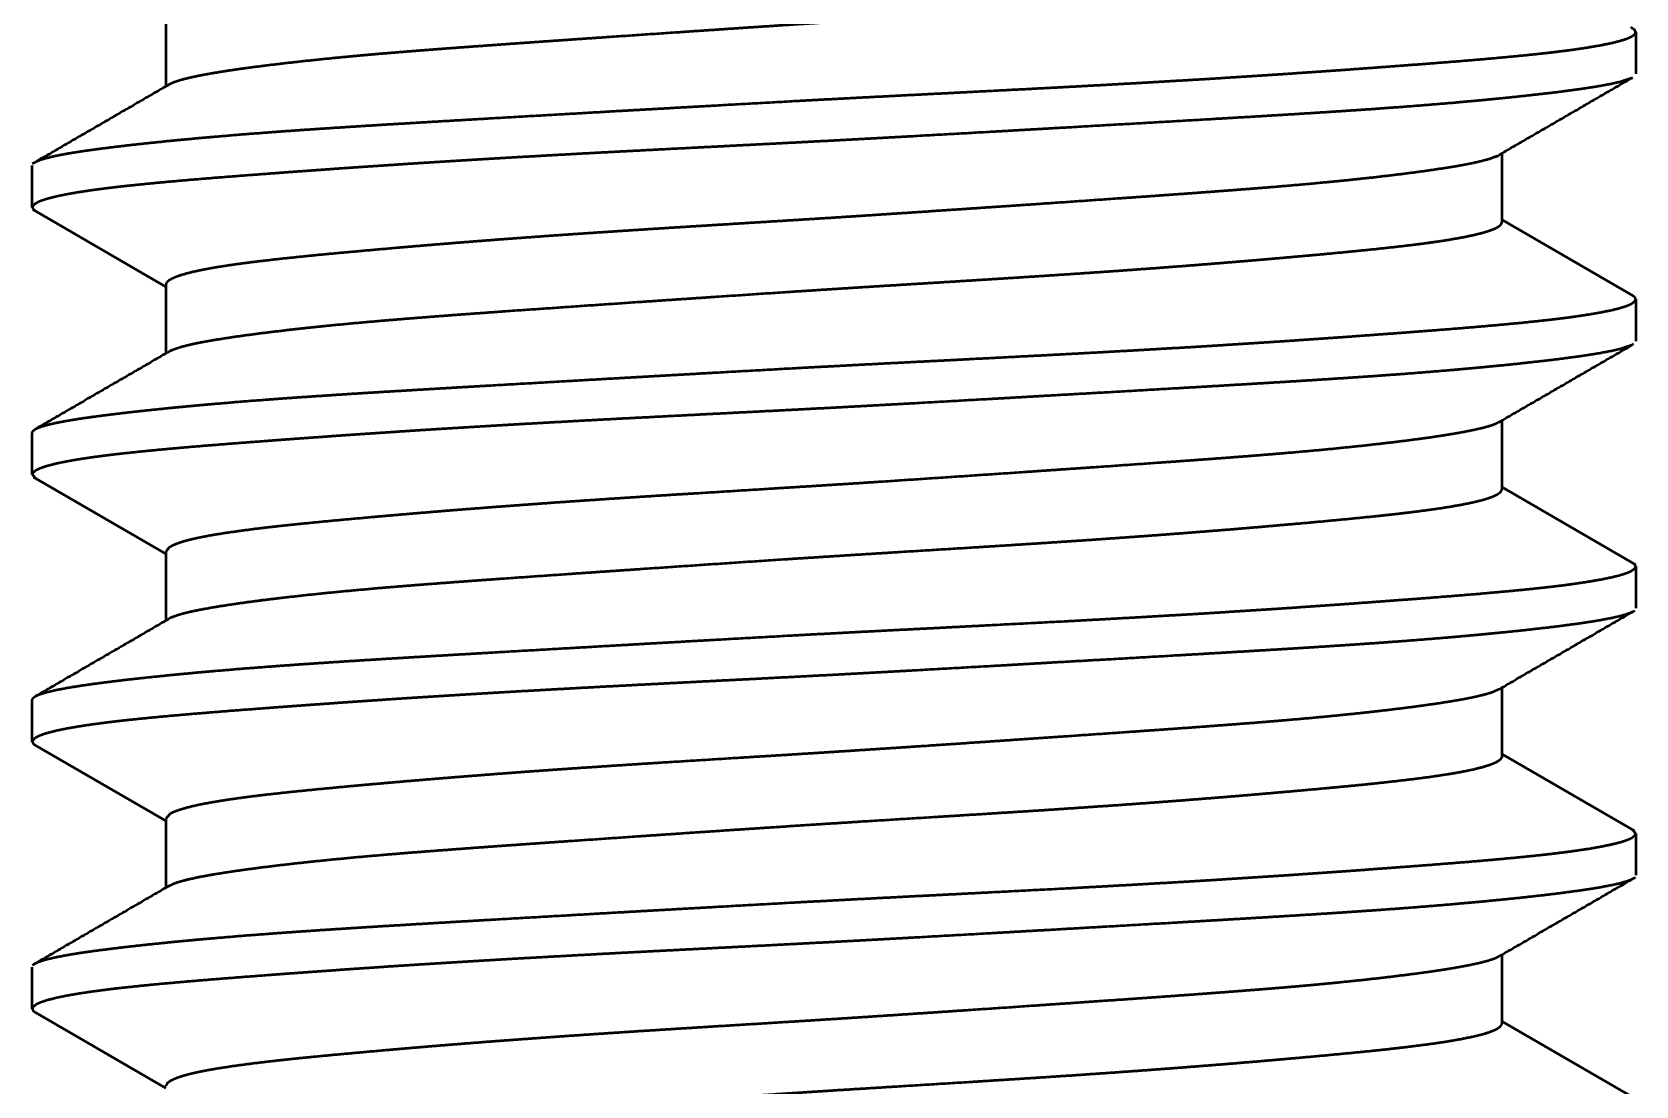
# Paper-space layout 'Layout1' of a CAD drawing. Header units: millimetres. Extents: x 0 to 420, y 0 to 297.
# Drawn here: x 229.35 to 235.36, y 136.48 to 140.42 of the extents above; entities that cross this region are included whole.
import ezdxf

# ---------------------------------------------------------------- set-up
doc = ezdxf.new("R2010")
doc.units = ezdxf.units.MM
doc.layers.add('170', color=7, linetype='Continuous', true_color=0xffffff)

psp = doc.layouts.get("Layout1")

# ---------------------------------------------------------------- linework, layer by layer
at = {"layer": '170', "color": 155, "linetype": 'Continuous', "lineweight": 50}
for p, q in [((229.8553, 140.4788), (229.8553, 140.2206)), ((235.3554, 140.4238), (235.3554, 140.2673)), ((234.8554, 139.7123), (234.8554, 139.9706)), ((229.3553, 139.7673), (229.3553, 139.9238)), ((229.3553, 139.7673), (229.3647, 139.755)), ((229.3572, 139.7594), (229.8553, 139.4703)), ((235.3455, 139.4362), (234.8553, 139.7207)), ((229.8553, 139.4787), (229.8553, 139.2207)), ((235.3554, 139.4238), (235.3554, 139.2673)), ((234.8554, 138.7124), (234.8554, 138.9703)), ((229.3553, 138.7673), (229.3553, 138.9238)), ((229.3553, 138.7673), (229.3674, 138.7533)), ((229.36, 138.7576), (229.8553, 138.4703)), ((235.356, 138.43), (234.8554, 138.7206)), ((229.8553, 138.4787), (229.8553, 138.2205)), ((235.3554, 138.4238), (235.3484, 138.4344)), ((235.3554, 138.4238), (235.3554, 138.2673)), ((229.3553, 137.7673), (229.3553, 137.9238)), ((234.8554, 137.7124), (234.8554, 137.9703)), ((229.3639, 137.7556), (229.8553, 137.4705)), ((235.3504, 137.4336), (234.8554, 137.7208)), ((229.8553, 137.4789), (229.8553, 137.2206)), ((235.3554, 137.4238), (235.3431, 137.4379)), ((235.3554, 137.4238), (235.3554, 137.2673)), ((234.8554, 136.7123), (234.8554, 136.9704)), ((229.3553, 136.7673), (229.3553, 136.9238)), ((229.3669, 136.7541), (229.8553, 136.4707)), ((235.3422, 136.4377), (234.8553, 136.7203))]:
    psp.add_line(p, q, dxfattribs=at)
for points, knots in [([(229.8646, 140.2259), (229.8685, 140.2285), (229.8724, 140.2307), (229.8768, 140.2328), (229.8816, 140.235), (229.887, 140.2371), (229.9131, 140.2457), (229.9468, 140.2542), (229.988, 140.2629), (230.0366, 140.2716), (230.0638, 140.2761), (230.0929, 140.2806), (230.1082, 140.2828), (230.1239, 140.2851), (230.14, 140.2874), (230.1566, 140.2897), (230.2268, 140.2989), (230.3034, 140.3081), (230.3863, 140.3173), (230.4756, 140.3265), (230.5226, 140.3311), (230.5713, 140.3356), (230.5962, 140.3379), (230.6215, 140.3401), (230.6471, 140.3424), (230.673, 140.3446), (230.7795, 140.3533), (230.8905, 140.3618), (231.0059, 140.3704), (231.1257, 140.379), (231.2501, 140.3878), (231.314, 140.3922), (231.3786, 140.3967), (231.5093, 140.4057), (231.777, 140.424), (231.9139, 140.4333), (232.053, 140.4427), (232.1233, 140.4473), (232.1936, 140.452), (232.334, 140.4611), (232.4737, 140.4699), (232.613, 140.4786), (232.8209, 140.4914), (232.8899, 140.4957), (232.9588, 140.5), (233.027, 140.5043), (233.1612, 140.513), (233.2922, 140.5218), (233.4202, 140.5307), (233.545, 140.5397), (233.6063, 140.5443), (233.6668, 140.5489), (233.7264, 140.5535), (233.7849, 140.5582), (233.8978, 140.5675), (234.0054, 140.5767), (234.1077, 140.5857), (234.2046, 140.5946), (234.2512, 140.5989), (234.2963, 140.6033), (234.3401, 140.6076), (234.3822, 140.612), (234.4613, 140.6206), (234.5333, 140.6292), (234.5984, 140.6379), (234.6567, 140.6467), (234.6832, 140.6512), (234.7079, 140.6557), (234.7309, 140.6603), (234.7519, 140.6649), (234.7881, 140.6742), (234.8165, 140.6835), (234.8372, 140.6928), (234.8501, 140.702), (234.8537, 140.7066), (234.8553, 140.7111), (234.8554, 140.7123)], [0, 0, 0.000934, 0.001818, 0.002786, 0.003843, 0.00499, 0.010455, 0.017363, 0.025727, 0.035561, 0.041032, 0.046883, 0.049954, 0.053114, 0.056351, 0.059674, 0.073753, 0.089093, 0.105682, 0.123521, 0.132919, 0.142631, 0.147611, 0.152665, 0.157776, 0.162944, 0.184179, 0.206305, 0.229316, 0.253209, 0.278002, 0.290731, 0.303596, 0.329647, 0.382994, 0.410283, 0.43799, 0.451998, 0.466017, 0.493972, 0.521816, 0.549556, 0.590965, 0.604713, 0.618433, 0.632034, 0.658765, 0.684874, 0.710373, 0.73526, 0.747475, 0.75953, 0.771422, 0.78309, 0.805612, 0.827076, 0.847489, 0.866852, 0.876139, 0.885156, 0.893898, 0.902326, 0.91813, 0.932554, 0.945618, 0.957327, 0.962671, 0.967676, 0.972332, 0.976619, 0.984042, 0.989983, 0.994487, 0.997647, 0.998797, 0.999755, 1, 1]), ([(235.3554, 140.4238), (235.3517, 140.4315), (235.3408, 140.4391), (235.3383, 140.4404)], [0, 0, 0.347724, 0.884246, 1, 1]), ([(229.3622, 139.9343), (229.3699, 139.9391), (229.3879, 139.9465), (229.413, 139.9539), (229.4451, 139.9613), (229.4845, 139.9688), (229.5069, 139.9726), (229.531, 139.9764), (229.5568, 139.9803), (229.5842, 139.9842), (229.6438, 139.992), (229.7097, 139.9999), (229.782, 140.0079), (229.8605, 140.016), (229.9022, 140.0201), (229.9455, 140.0242), (229.9904, 140.0283), (230.0367, 140.0324), (230.1331, 140.0405), (230.2343, 140.0484), (230.3405, 140.0561), (230.4515, 140.0636), (230.5673, 140.0711), (230.688, 140.0786), (230.7502, 140.0823), (230.7817, 140.0842), (230.8771, 140.0899), (231.0728, 140.1013), (231.3434, 140.1169), (231.5539, 140.129), (231.6615, 140.1351), (231.7338, 140.1392), (231.9152, 140.1495), (232.2069, 140.1658), (232.3535, 140.1737), (232.5005, 140.1814), (232.685, 140.1909), (232.7585, 140.1946), (232.8679, 140.2002), (233.0834, 140.2113), (233.2247, 140.2187), (233.364, 140.2263), (233.5013, 140.234), (233.5692, 140.2379), (233.7033, 140.2458), (233.7689, 140.2498), (233.897, 140.2579), (234.0209, 140.266), (234.1407, 140.2741), (234.2564, 140.2822), (234.3128, 140.2863), (234.3953, 140.2923), (234.449, 140.2963), (234.5774, 140.306), (234.6736, 140.3136), (234.7638, 140.321), (234.8483, 140.3285), (234.927, 140.3359), (234.9997, 140.3435), (235.017, 140.3454), (235.0338, 140.3473), (235.0504, 140.3492), (235.0665, 140.3512), (235.0973, 140.3551), (235.1264, 140.359), (235.1794, 140.3669), (235.2255, 140.3749), (235.2647, 140.3829), (235.297, 140.3911), (235.3106, 140.3952), (235.3224, 140.3993), (235.3324, 140.4035), (235.3407, 140.4076), (235.3517, 140.4158), (235.3554, 140.4238)], [0, 0, 0.001507, 0.004734, 0.009074, 0.014553, 0.0212, 0.024967, 0.029023, 0.03335, 0.037939, 0.047911, 0.058925, 0.070981, 0.084085, 0.091029, 0.098242, 0.105722, 0.113441, 0.129485, 0.14634, 0.163996, 0.182451, 0.201705, 0.221775, 0.232113, 0.237342, 0.2532, 0.285717, 0.3307, 0.365665, 0.383547, 0.39557, 0.425711, 0.474185, 0.498538, 0.522965, 0.553609, 0.565827, 0.583999, 0.619797, 0.643263, 0.666408, 0.689228, 0.700516, 0.722804, 0.733706, 0.754997, 0.7756, 0.795525, 0.81477, 0.824136, 0.837859, 0.846793, 0.868172, 0.884171, 0.899198, 0.913265, 0.926372, 0.938505, 0.941386, 0.944206, 0.946965, 0.949656, 0.954816, 0.959688, 0.968578, 0.976336, 0.982975, 0.988507, 0.990855, 0.992932, 0.994734, 0.996264, 0.998538, 1, 1]), ([(235.3372, 140.2502), (235.2977, 140.2372), (235.2655, 140.2298), (235.2262, 140.2223), (235.2038, 140.2185), (235.1797, 140.2147), (235.1539, 140.2108), (235.1265, 140.207), (235.0669, 140.1991), (235.001, 140.1912), (234.9287, 140.1832), (234.8502, 140.1751), (234.8085, 140.171), (234.7652, 140.1669), (234.7203, 140.1628), (234.674, 140.1587), (234.5776, 140.1506), (234.4763, 140.1427), (234.3702, 140.135), (234.2592, 140.1275), (234.1434, 140.12), (234.0227, 140.1125), (233.9917, 140.1107), (233.929, 140.1069), (233.8336, 140.1012), (233.7691, 140.0974), (233.504, 140.0821), (233.2277, 140.0662), (233.0853, 140.0581), (233.0131, 140.0539), (232.9407, 140.0498), (232.6499, 140.0334), (232.5038, 140.0253), (232.3572, 140.0174), (232.2102, 140.0097), (232.0626, 140.0021), (231.9889, 139.9984), (231.9522, 139.9965), (231.8428, 139.9909), (231.6273, 139.9798), (231.4861, 139.9724), (231.3468, 139.9648), (231.2094, 139.9571), (231.1415, 139.9532), (231.074, 139.9493), (231.0074, 139.9453), (230.9418, 139.9413), (230.8137, 139.9333), (230.6898, 139.9251), (230.57, 139.917), (230.4543, 139.9089), (230.3427, 139.9008), (230.2885, 139.8968), (230.2353, 139.8928), (230.1333, 139.8851), (230.0371, 139.8775), (229.9468, 139.8701), (229.8624, 139.8626), (229.7837, 139.8552), (229.711, 139.8476), (229.6937, 139.8457), (229.6768, 139.8438), (229.6603, 139.8419), (229.6442, 139.8399), (229.6134, 139.836), (229.5843, 139.8321), (229.5313, 139.8242), (229.4852, 139.8163), (229.446, 139.8082), (229.4137, 139.8), (229.4001, 139.7959), (229.3883, 139.7918), (229.3783, 139.7876), (229.37, 139.7835), (229.359, 139.7753), (229.3554, 139.7673)], [0, 0, 0.00691, 0.012401, 0.019059, 0.022838, 0.026902, 0.031236, 0.035838, 0.045831, 0.05687, 0.068952, 0.082082, 0.089044, 0.096273, 0.103769, 0.111501, 0.127583, 0.144475, 0.16217, 0.180662, 0.199962, 0.220072, 0.22523, 0.235673, 0.251569, 0.262314, 0.306463, 0.352483, 0.376198, 0.388223, 0.400282, 0.448705, 0.473034, 0.49744, 0.521924, 0.546486, 0.558768, 0.56488, 0.583091, 0.618968, 0.642482, 0.665677, 0.688551, 0.699863, 0.711093, 0.722197, 0.733126, 0.754463, 0.775111, 0.79508, 0.814364, 0.832965, 0.842004, 0.850865, 0.867882, 0.883916, 0.89898, 0.913077, 0.92621, 0.938372, 0.94126, 0.944086, 0.946847, 0.949544, 0.954719, 0.959602, 0.968508, 0.976283, 0.98294, 0.98848, 0.990837, 0.992915, 0.994722, 0.996255, 0.998536, 1, 1]), ([(234.8353, 139.9589), (234.8083, 139.9486), (234.7782, 139.9403), (234.7407, 139.9318), (234.7191, 139.9275), (234.6957, 139.9232), (234.6833, 139.921), (234.6704, 139.9189), (234.6571, 139.9167), (234.6434, 139.9145), (234.5846, 139.9057), (234.5193, 139.8968), (234.4475, 139.8878), (234.3692, 139.8787), (234.3277, 139.8742), (234.2845, 139.8696), (234.2623, 139.8673), (234.2396, 139.865), (234.2167, 139.8628), (234.1935, 139.8605), (234.0975, 139.8517), (233.9966, 139.8431), (233.8909, 139.8347), (233.7804, 139.8263), (233.7233, 139.8221), (233.665, 139.8178), (233.545, 139.8092), (233.4221, 139.8006), (233.1683, 139.7831), (232.9712, 139.7696), (232.8364, 139.7605), (232.6317, 139.7467), (232.495, 139.7377), (232.3582, 139.7288), (232.2212, 139.7202), (232.084, 139.7117), (232.0154, 139.7075), (231.9468, 139.7032), (231.8113, 139.6948), (231.6782, 139.6864), (231.5475, 139.6779), (231.4191, 139.6694), (231.3558, 139.665), (231.262, 139.6584), (231.2001, 139.654), (231.1695, 139.6517), (231.0498, 139.6427), (230.9347, 139.6336), (230.8242, 139.6246), (230.7183, 139.6156), (230.617, 139.6066), (230.5203, 139.5979), (230.4292, 139.5893), (230.3446, 139.5808), (230.2662, 139.5724), (230.1942, 139.564), (230.1284, 139.5555), (230.0691, 139.5468), (230.0553, 139.5446), (230.0419, 139.5424), (230.029, 139.5402), (230.0166, 139.5379), (229.9932, 139.5335), (229.9716, 139.529), (229.9339, 139.52), (229.9035, 139.511), (229.8804, 139.5018), (229.8647, 139.4927), (229.8619, 139.4904), (229.8597, 139.4882), (229.8579, 139.4859), (229.8566, 139.4836), (229.8554, 139.4786)], [0, 0, 0.005758, 0.011988, 0.019648, 0.024029, 0.028775, 0.031289, 0.033888, 0.036569, 0.039335, 0.05119, 0.064333, 0.078749, 0.094446, 0.102776, 0.111438, 0.11589, 0.12042, 0.125011, 0.129663, 0.148879, 0.16906, 0.190192, 0.212283, 0.223689, 0.235341, 0.259317, 0.283873, 0.334563, 0.373952, 0.400883, 0.441768, 0.469067, 0.496393, 0.523753, 0.551139, 0.564843, 0.578538, 0.605594, 0.632174, 0.658286, 0.68393, 0.696579, 0.715324, 0.727679, 0.7338, 0.757734, 0.780739, 0.802833, 0.824018, 0.844291, 0.863634, 0.881866, 0.898824, 0.914527, 0.928986, 0.942201, 0.954151, 0.956938, 0.959639, 0.962243, 0.964758, 0.969513, 0.973906, 0.981631, 0.987951, 0.992898, 0.99652, 0.997233, 0.997874, 0.99845, 0.998969, 1, 1]), ([(229.8723, 139.2306), (229.8859, 139.2367), (229.9116, 139.2453), (229.945, 139.2538), (229.9546, 139.256), (229.9647, 139.2582), (229.9753, 139.2604), (229.9863, 139.2625), (230.0098, 139.2669), (230.0351, 139.2714), (230.0908, 139.2803), (230.1535, 139.2893), (230.2231, 139.2984), (230.2996, 139.3076), (230.3198, 139.31), (230.3405, 139.3123), (230.3616, 139.3146), (230.3832, 139.317), (230.4273, 139.3216), (230.4728, 139.3262), (230.5679, 139.3353), (230.6683, 139.3442), (230.774, 139.3528), (230.8851, 139.3614), (230.9426, 139.3658), (231.0015, 139.3701), (231.1221, 139.3788), (231.3727, 139.3963), (231.6357, 139.4144), (231.7719, 139.4237), (231.9098, 139.433), (232.1873, 139.4516), (232.3269, 139.4606), (232.467, 139.4695), (232.6078, 139.4783), (232.7476, 139.4869), (232.8853, 139.4954), (233.0209, 139.504), (233.1545, 139.5126), (233.286, 139.5214), (233.351, 139.5258), (233.4154, 139.5303), (233.479, 139.5349), (233.5414, 139.5394), (233.6628, 139.5486), (233.7797, 139.5578), (233.8923, 139.567), (234.0003, 139.5762), (234.0527, 139.5808), (234.1039, 139.5854), (234.1537, 139.5899), (234.2018, 139.5943), (234.2934, 139.603), (234.3786, 139.6116), (234.4574, 139.6201), (234.53, 139.6288), (234.5638, 139.6331), (234.596, 139.6375), (234.6265, 139.642), (234.655, 139.6465), (234.7063, 139.6554), (234.7502, 139.6645), (234.7865, 139.6737), (234.8153, 139.683), (234.8269, 139.6877), (234.8365, 139.6924), (234.8442, 139.6971), (234.8498, 139.7017), (234.8554, 139.7123)], [0, 0, 0.002987, 0.008371, 0.015244, 0.017202, 0.019253, 0.021406, 0.023651, 0.028414, 0.033517, 0.044766, 0.057378, 0.071355, 0.086707, 0.090764, 0.094907, 0.099137, 0.103452, 0.112299, 0.121411, 0.140432, 0.160507, 0.181632, 0.20382, 0.215314, 0.22708, 0.251157, 0.301196, 0.353701, 0.380892, 0.408425, 0.463816, 0.491678, 0.519648, 0.547732, 0.575633, 0.603118, 0.630188, 0.656848, 0.6831, 0.69607, 0.708935, 0.721623, 0.734086, 0.758339, 0.781705, 0.804195, 0.825793, 0.836257, 0.846496, 0.856454, 0.866092, 0.884405, 0.901461, 0.917264, 0.931809, 0.938609, 0.945088, 0.951217, 0.956967, 0.967346, 0.97626, 0.983726, 0.989756, 0.99224, 0.994377, 0.996162, 0.997621, 1, 1]), ([(229.3554, 138.9238), (229.359, 138.9315), (229.3699, 138.9391), (229.3879, 138.9465), (229.413, 138.9539), (229.4451, 138.9613), (229.4845, 138.9688), (229.5069, 138.9726), (229.531, 138.9764), (229.5568, 138.9803), (229.5842, 138.9842), (229.6438, 138.992), (229.7097, 138.9999), (229.782, 139.0079), (229.8605, 139.016), (229.9022, 139.0201), (229.9455, 139.0242), (229.9904, 139.0283), (230.0367, 139.0324), (230.1331, 139.0405), (230.2343, 139.0484), (230.3405, 139.0561), (230.4515, 139.0636), (230.5673, 139.0711), (230.688, 139.0786), (230.7502, 139.0823), (230.8133, 139.0861), (230.9416, 139.0937), (231.0728, 139.1013), (231.3434, 139.1169), (231.5539, 139.129), (231.6615, 139.1351), (231.7338, 139.1392), (231.9152, 139.1495), (232.2069, 139.1658), (232.3535, 139.1737), (232.5005, 139.1814), (232.685, 139.1909), (232.7585, 139.1946), (232.8679, 139.2002), (233.0834, 139.2113), (233.2247, 139.2187), (233.364, 139.2263), (233.5013, 139.234), (233.5692, 139.2379), (233.7033, 139.2458), (233.7689, 139.2498), (233.897, 139.2579), (234.0209, 139.266), (234.1407, 139.2741), (234.2564, 139.2822), (234.3128, 139.2863), (234.3953, 139.2923), (234.449, 139.2963), (234.5774, 139.306), (234.6736, 139.3136), (234.7638, 139.321), (234.8483, 139.3285), (234.927, 139.3359), (234.9997, 139.3435), (235.017, 139.3454), (235.0338, 139.3473), (235.0504, 139.3492), (235.0665, 139.3512), (235.0973, 139.3551), (235.1264, 139.359), (235.1794, 139.3669), (235.2255, 139.3749), (235.2647, 139.3829), (235.297, 139.3911), (235.3106, 139.3952), (235.3224, 139.3993), (235.3324, 139.4035), (235.3407, 139.4076), (235.3517, 139.4158), (235.3554, 139.4238)], [0, 0, 0.001421, 0.003613, 0.006833, 0.011164, 0.016631, 0.023265, 0.027024, 0.031071, 0.035389, 0.039968, 0.049919, 0.06091, 0.072941, 0.086017, 0.092946, 0.100144, 0.107608, 0.11531, 0.131321, 0.14814, 0.165759, 0.184175, 0.203389, 0.223416, 0.233732, 0.244195, 0.265474, 0.287224, 0.332111, 0.367003, 0.384848, 0.396845, 0.426922, 0.475294, 0.499596, 0.523971, 0.554551, 0.566743, 0.584876, 0.620599, 0.644015, 0.667111, 0.689884, 0.701147, 0.723389, 0.734268, 0.755513, 0.776073, 0.795957, 0.815161, 0.824507, 0.838201, 0.847117, 0.86845, 0.884416, 0.899411, 0.913448, 0.926527, 0.938635, 0.94151, 0.944324, 0.947077, 0.949762, 0.954912, 0.959773, 0.968644, 0.976386, 0.983011, 0.988531, 0.990874, 0.992947, 0.994746, 0.996272, 0.998541, 1, 1]), ([(235.3554, 139.4238), (235.3517, 139.4315), (235.3408, 139.4391), (235.3384, 139.4403)], [0, 0, 0.349359, 0.888406, 1, 1]), ([(235.3406, 139.2519), (235.2977, 139.2372), (235.2655, 139.2298), (235.2262, 139.2223), (235.2038, 139.2185), (235.1797, 139.2147), (235.1539, 139.2108), (235.1265, 139.2069), (235.0669, 139.1991), (235.001, 139.1912), (234.9287, 139.1832), (234.8502, 139.1751), (234.8085, 139.171), (234.7652, 139.1669), (234.7203, 139.1628), (234.674, 139.1587), (234.5776, 139.1506), (234.4763, 139.1427), (234.3702, 139.135), (234.2592, 139.1275), (234.1434, 139.12), (234.0227, 139.1125), (233.9605, 139.1088), (233.8974, 139.105), (233.7691, 139.0974), (233.6379, 139.0898), (233.3672, 139.0742), (233.1568, 139.0622), (233.0492, 139.056), (233.0131, 139.0539), (232.9407, 139.0498), (232.6499, 139.0334), (232.5038, 139.0253), (232.3572, 139.0174), (232.2102, 139.0097), (232.0257, 139.0002), (231.9522, 138.9965), (231.8428, 138.9909), (231.6273, 138.9798), (231.4861, 138.9724), (231.3468, 138.9648), (231.2094, 138.9571), (231.1415, 138.9532), (231.074, 138.9493), (231.0074, 138.9453), (230.9418, 138.9413), (230.8137, 138.9333), (230.6898, 138.9251), (230.57, 138.917), (230.4543, 138.9089), (230.398, 138.9049), (230.3427, 138.9008), (230.2885, 138.8968), (230.2353, 138.8928), (230.1333, 138.8851), (230.0371, 138.8775), (229.9468, 138.8701), (229.8624, 138.8626), (229.7837, 138.8552), (229.711, 138.8476), (229.6937, 138.8457), (229.6768, 138.8438), (229.6603, 138.8419), (229.6442, 138.8399), (229.6134, 138.836), (229.5843, 138.8321), (229.5313, 138.8242), (229.4852, 138.8163), (229.446, 138.8082), (229.4137, 138.8), (229.4001, 138.7959), (229.3883, 138.7918), (229.3783, 138.7876), (229.37, 138.7835), (229.359, 138.7753), (229.3554, 138.7673)], [0, 0, 0.007538, 0.013026, 0.01968, 0.023456, 0.027518, 0.031849, 0.036448, 0.046435, 0.057467, 0.069541, 0.082663, 0.08962, 0.096845, 0.104336, 0.112063, 0.128136, 0.145017, 0.1627, 0.18118, 0.200468, 0.220566, 0.230923, 0.241424, 0.262781, 0.284607, 0.329663, 0.364682, 0.382593, 0.38861, 0.400661, 0.449054, 0.473367, 0.497759, 0.522227, 0.552915, 0.565155, 0.583355, 0.619209, 0.642708, 0.665888, 0.688748, 0.700053, 0.711276, 0.722373, 0.733295, 0.754618, 0.775253, 0.79521, 0.814481, 0.823862, 0.83307, 0.842104, 0.850959, 0.867966, 0.88399, 0.899044, 0.913132, 0.926256, 0.938411, 0.941297, 0.944121, 0.946881, 0.949576, 0.954748, 0.959627, 0.968528, 0.976298, 0.98295, 0.988488, 0.990842, 0.99292, 0.994725, 0.996257, 0.998537, 1, 1]), ([(234.8391, 138.9609), (234.835, 138.9588), (234.8303, 138.9567), (234.8252, 138.9545), (234.8196, 138.9524), (234.8135, 138.9503), (234.7846, 138.9419), (234.7485, 138.9335), (234.7054, 138.925), (234.6551, 138.9164), (234.6273, 138.912), (234.5977, 138.9076), (234.5823, 138.9053), (234.5664, 138.9031), (234.55, 138.9008), (234.5332, 138.8986), (234.462, 138.8895), (234.385, 138.8805), (234.302, 138.8714), (234.2132, 138.8624), (234.1185, 138.8536), (234.0178, 138.8449), (233.9655, 138.8406), (233.912, 138.8363), (233.8576, 138.8321), (233.8022, 138.8279), (233.6883, 138.8195), (233.5705, 138.8111), (233.3229, 138.7938), (233.2586, 138.7893), (233.1939, 138.7849), (233.0631, 138.7759), (232.7967, 138.7578), (232.5238, 138.7396), (232.4545, 138.735), (232.3854, 138.7306), (232.2477, 138.7219), (232.111, 138.7134), (231.8402, 138.6966), (231.7062, 138.6882), (231.6395, 138.6839), (231.5082, 138.6754), (231.4438, 138.671), (231.3176, 138.6624), (231.1946, 138.6535), (231.075, 138.6446), (230.9588, 138.6355), (230.9302, 138.6333), (230.9019, 138.631), (230.8461, 138.6264), (230.7916, 138.6218), (230.7385, 138.6173), (230.6364, 138.6084), (230.5396, 138.5996), (230.4481, 138.5911), (230.3621, 138.5826), (230.3415, 138.5805), (230.3212, 138.5784), (230.3012, 138.5763), (230.2816, 138.5741), (230.2438, 138.5699), (230.2077, 138.5657), (230.1407, 138.5571), (230.0805, 138.5486), (230.0271, 138.5398), (229.9806, 138.5309), (229.9701, 138.5287), (229.9599, 138.5264), (229.9503, 138.5242), (229.941, 138.5219), (229.924, 138.5173), (229.9089, 138.5127), (229.8843, 138.5036), (229.8672, 138.4945), (229.8554, 138.4787)], [0, 0, 0.000919, 0.001936, 0.00304, 0.004233, 0.005514, 0.011508, 0.018886, 0.027651, 0.037801, 0.043406, 0.049363, 0.052474, 0.055675, 0.058966, 0.062347, 0.076627, 0.092085, 0.108703, 0.126484, 0.145425, 0.165545, 0.176012, 0.186687, 0.197559, 0.208632, 0.231365, 0.254891, 0.304319, 0.317156, 0.330085, 0.356189, 0.409373, 0.463852, 0.477673, 0.491473, 0.518937, 0.546222, 0.600255, 0.627001, 0.640305, 0.666515, 0.679368, 0.704573, 0.729118, 0.753008, 0.776232, 0.781931, 0.787589, 0.798746, 0.809632, 0.820246, 0.840669, 0.860023, 0.878315, 0.895532, 0.899666, 0.903731, 0.90773, 0.911651, 0.919232, 0.926466, 0.939919, 0.952025, 0.9628, 0.972234, 0.974385, 0.976448, 0.978431, 0.980322, 0.983839, 0.986983, 0.9922, 0.996052, 1, 1]), ([(229.8761, 138.2325), (229.885, 138.2364), (229.8969, 138.2407), (229.9107, 138.245), (229.9263, 138.2493), (229.9439, 138.2536), (229.9845, 138.2622), (230.0325, 138.2709), (230.0879, 138.2798), (230.1506, 138.2889), (230.1848, 138.2935), (230.2207, 138.2981), (230.2582, 138.3027), (230.2972, 138.3074), (230.3797, 138.3166), (230.4683, 138.3258), (230.563, 138.3349), (230.6638, 138.3438), (230.7165, 138.3482), (230.7705, 138.3526), (230.8255, 138.3569), (230.8816, 138.3612), (230.9969, 138.3697), (231.1162, 138.3783), (231.3671, 138.3959), (231.4984, 138.405), (231.6317, 138.4141), (231.9031, 138.4326), (232.1811, 138.4512), (232.3223, 138.4603), (232.4628, 138.4692), (232.6023, 138.4779), (232.8784, 138.495), (233.015, 138.5036), (233.1502, 138.5123), (233.2166, 138.5167), (233.2821, 138.5211), (233.4105, 138.53), (233.5354, 138.539), (233.6568, 138.5481), (233.7746, 138.5574), (233.8322, 138.562), (233.8886, 138.5667), (233.9436, 138.5713), (233.9972, 138.576), (234.1, 138.585), (234.1973, 138.5939), (234.2889, 138.6026), (234.3749, 138.6112), (234.4157, 138.6155), (234.4549, 138.6198), (234.4923, 138.6242), (234.5279, 138.6285), (234.5937, 138.6372), (234.6524, 138.646), (234.7039, 138.655), (234.7483, 138.6641), (234.7583, 138.6664), (234.7678, 138.6687), (234.7769, 138.6711), (234.7854, 138.6734), (234.801, 138.6781), (234.8146, 138.6827), (234.8359, 138.692), (234.8494, 138.7013), (234.8554, 138.7126)], [0, 0, 0.001935, 0.004448, 0.00733, 0.010569, 0.014171, 0.022456, 0.032177, 0.043353, 0.055993, 0.06287, 0.07009, 0.077613, 0.085439, 0.101999, 0.119755, 0.138713, 0.158883, 0.169427, 0.180229, 0.191232, 0.202447, 0.225483, 0.249328, 0.299457, 0.325697, 0.352328, 0.406572, 0.462112, 0.490315, 0.518378, 0.546245, 0.601384, 0.628654, 0.655662, 0.668934, 0.682026, 0.707684, 0.732644, 0.756908, 0.780468, 0.791981, 0.803268, 0.814268, 0.824984, 0.845571, 0.865034, 0.883386, 0.900605, 0.908789, 0.916653, 0.924157, 0.931305, 0.944535, 0.956364, 0.966798, 0.975835, 0.977873, 0.979825, 0.981684, 0.983449, 0.986692, 0.989554, 0.994189, 0.997451, 1, 1]), ([(229.3554, 137.9238), (229.359, 137.9316), (229.3699, 137.9391), (229.3879, 137.9465), (229.413, 137.9539), (229.4451, 137.9613), (229.4845, 137.9688), (229.5069, 137.9726), (229.531, 137.9764), (229.5568, 137.9803), (229.5842, 137.9842), (229.6438, 137.992), (229.7097, 137.9999), (229.782, 138.0079), (229.8605, 138.016), (229.9022, 138.0201), (229.9455, 138.0242), (229.9904, 138.0283), (230.0367, 138.0324), (230.1331, 138.0405), (230.2343, 138.0484), (230.3405, 138.0561), (230.4515, 138.0636), (230.5673, 138.0711), (230.688, 138.0786), (230.7502, 138.0823), (230.8133, 138.0861), (230.9416, 138.0937), (231.0728, 138.1013), (231.3434, 138.1169), (231.5539, 138.129), (231.6615, 138.1351), (231.7338, 138.1392), (231.9152, 138.1495), (232.2069, 138.1658), (232.3535, 138.1737), (232.5005, 138.1814), (232.685, 138.1909), (232.7218, 138.1927), (232.7951, 138.1965), (232.9402, 138.2039), (233.2247, 138.2187), (233.364, 138.2263), (233.5013, 138.234), (233.5692, 138.2379), (233.7033, 138.2458), (233.7689, 138.2498), (233.897, 138.2579), (234.0209, 138.266), (234.1407, 138.2741), (234.2564, 138.2822), (234.3128, 138.2863), (234.3953, 138.2923), (234.449, 138.2963), (234.5774, 138.306), (234.6736, 138.3136), (234.7638, 138.321), (234.8483, 138.3285), (234.927, 138.3359), (234.9997, 138.3435), (235.017, 138.3454), (235.0338, 138.3473), (235.0504, 138.3492), (235.0665, 138.3512), (235.0973, 138.3551), (235.1264, 138.359), (235.1794, 138.3669), (235.2255, 138.3749), (235.2647, 138.3829), (235.297, 138.3911), (235.3106, 138.3952), (235.3224, 138.3993), (235.3324, 138.4035), (235.3407, 138.4076), (235.3517, 138.4158), (235.3554, 138.4238)], [0, 0, 0.001422, 0.003613, 0.006834, 0.011164, 0.016632, 0.023265, 0.027025, 0.031071, 0.03539, 0.039969, 0.049919, 0.060911, 0.072941, 0.086018, 0.092947, 0.100144, 0.107609, 0.115311, 0.131321, 0.148141, 0.16576, 0.184176, 0.20339, 0.223417, 0.233733, 0.244196, 0.265474, 0.287224, 0.332112, 0.367003, 0.384848, 0.396845, 0.426923, 0.475295, 0.499596, 0.523972, 0.554551, 0.560657, 0.572808, 0.596866, 0.644016, 0.667112, 0.689884, 0.701148, 0.72339, 0.734268, 0.755514, 0.776073, 0.795957, 0.815161, 0.824507, 0.838202, 0.847117, 0.86845, 0.884416, 0.899411, 0.913448, 0.926528, 0.938635, 0.94151, 0.944324, 0.947077, 0.949762, 0.954912, 0.959774, 0.968645, 0.976386, 0.983011, 0.988532, 0.990874, 0.992947, 0.994746, 0.996273, 0.998541, 1, 1]), ([(235.3447, 138.2542), (235.3408, 138.252), (235.3228, 138.2446), (235.2977, 138.2372), (235.2655, 138.2298), (235.2262, 138.2223), (235.2038, 138.2185), (235.1797, 138.2147), (235.1539, 138.2108), (235.1265, 138.2069), (235.0669, 138.1991), (235.001, 138.1912), (234.9287, 138.1832), (234.8502, 138.1751), (234.8085, 138.171), (234.7652, 138.1669), (234.7203, 138.1628), (234.674, 138.1587), (234.5776, 138.1506), (234.4763, 138.1427), (234.3702, 138.135), (234.2592, 138.1275), (234.1434, 138.12), (234.0227, 138.1125), (233.9605, 138.1088), (233.8974, 138.105), (233.7691, 138.0974), (233.6379, 138.0898), (233.3672, 138.0742), (233.1568, 138.0622), (233.0492, 138.056), (233.0131, 138.0539), (232.9407, 138.0498), (232.6499, 138.0334), (232.5038, 138.0253), (232.3572, 138.0174), (232.2102, 138.0097), (232.0257, 138.0002), (231.9889, 137.9984), (231.9156, 137.9946), (231.7705, 137.9872), (231.6273, 137.9798), (231.4861, 137.9724), (231.3468, 137.9648), (231.2094, 137.9571), (231.1415, 137.9532), (231.074, 137.9493), (231.0074, 137.9453), (230.9418, 137.9413), (230.8137, 137.9332), (230.6898, 137.9252), (230.57, 137.917), (230.4543, 137.9089), (230.398, 137.9049), (230.3427, 137.9008), (230.2885, 137.8968), (230.2353, 137.8928), (230.1333, 137.8851), (230.0371, 137.8775), (229.9468, 137.8701), (229.8624, 137.8626), (229.7837, 137.8552), (229.711, 137.8476), (229.6937, 137.8457), (229.6768, 137.8438), (229.6603, 137.8419), (229.6442, 137.8399), (229.6134, 137.836), (229.5843, 137.8321), (229.5313, 137.8242), (229.4852, 137.8163), (229.446, 137.8082), (229.4137, 137.8), (229.4001, 137.7959), (229.3883, 137.7918), (229.3783, 137.7876), (229.37, 137.7835), (229.359, 137.7753), (229.3554, 137.7673)], [0, 0, 0.000743, 0.003977, 0.00832, 0.013803, 0.020452, 0.024225, 0.028284, 0.032611, 0.037207, 0.047186, 0.058209, 0.070274, 0.083385, 0.090337, 0.097556, 0.105041, 0.112762, 0.128822, 0.14569, 0.16336, 0.181825, 0.201098, 0.22118, 0.231529, 0.242022, 0.263362, 0.285171, 0.330191, 0.365183, 0.383079, 0.389092, 0.401134, 0.449488, 0.473783, 0.498155, 0.522604, 0.553268, 0.559395, 0.571581, 0.595705, 0.61951, 0.64299, 0.666152, 0.688994, 0.70029, 0.711504, 0.722592, 0.733506, 0.754812, 0.775431, 0.795372, 0.814629, 0.824001, 0.833203, 0.84223, 0.851078, 0.868071, 0.884082, 0.899124, 0.913202, 0.926316, 0.938461, 0.941344, 0.944167, 0.946924, 0.949617, 0.954785, 0.959661, 0.968554, 0.976318, 0.982965, 0.988498, 0.990851, 0.992927, 0.99473, 0.996262, 0.998539, 1, 1]), ([(234.8433, 137.9633), (234.8186, 137.9521), (234.7914, 137.9437), (234.7568, 137.9353), (234.7366, 137.931), (234.7146, 137.9267), (234.6908, 137.9224), (234.6654, 137.918), (234.6095, 137.9093), (234.547, 137.9004), (234.4778, 137.8915), (234.4018, 137.8824), (234.3818, 137.8801), (234.3613, 137.8778), (234.3405, 137.8755), (234.3192, 137.8732), (234.2757, 137.8687), (234.2309, 137.8642), (234.1374, 137.8553), (234.0388, 137.8466), (233.935, 137.8381), (233.826, 137.8297), (233.7979, 137.8276), (233.7408, 137.8233), (233.6532, 137.817), (233.5938, 137.8127), (233.4727, 137.8042), (233.2215, 137.7868), (233.025, 137.7733), (232.8906, 137.7642), (232.6875, 137.7504), (232.5514, 137.7414), (232.4146, 137.7325), (232.2772, 137.7237), (232.1393, 137.7151), (232.0018, 137.7066), (231.7328, 137.6899), (231.6011, 137.6815), (231.4714, 137.6729), (231.4073, 137.6686), (231.3437, 137.6642), (231.3121, 137.662), (231.2495, 137.6575), (231.2187, 137.6553), (231.098, 137.6464), (230.9815, 137.6373), (230.8692, 137.6283), (230.7612, 137.6193), (230.7088, 137.6147), (230.6574, 137.6102), (230.6322, 137.608), (230.5826, 137.6036), (230.5584, 137.6014), (230.4655, 137.5927), (230.3786, 137.5843), (230.2978, 137.5759), (230.223, 137.5675), (230.1879, 137.5632), (230.1543, 137.559), (230.1223, 137.5546), (230.092, 137.5503), (230.037, 137.5415), (229.9892, 137.5327), (229.9486, 137.5238), (229.9151, 137.5147), (229.9011, 137.5101), (229.8889, 137.5056), (229.8835, 137.5033), (229.8786, 137.501), (229.8741, 137.4987), (229.8701, 137.4964), (229.8554, 137.4787)], [0, 0, 0.005412, 0.011062, 0.018161, 0.022265, 0.026728, 0.031527, 0.036659, 0.047912, 0.060482, 0.074367, 0.089586, 0.093597, 0.097698, 0.101877, 0.10613, 0.114831, 0.123789, 0.142475, 0.162178, 0.182902, 0.204655, 0.210252, 0.221652, 0.239129, 0.250975, 0.275125, 0.325238, 0.364423, 0.391228, 0.431734, 0.458886, 0.486151, 0.513541, 0.541044, 0.568448, 0.622089, 0.648335, 0.674199, 0.686987, 0.699673, 0.705981, 0.718454, 0.724611, 0.748696, 0.771942, 0.794352, 0.815921, 0.826391, 0.836646, 0.841696, 0.851595, 0.856426, 0.875002, 0.892366, 0.908538, 0.923509, 0.930544, 0.937277, 0.943702, 0.949793, 0.960883, 0.970558, 0.978834, 0.985728, 0.98866, 0.991252, 0.99242, 0.993504, 0.994507, 0.995423, 1, 1]), ([(229.3554, 137.7673), (229.359, 137.7596), (229.3699, 137.752), (229.3711, 137.7514)], [0, 0, 0.37039, 0.941008, 1, 1]), ([(229.8651, 137.2263), (229.8843, 137.2361), (229.9093, 137.2446), (229.942, 137.2531), (229.9824, 137.2618), (230.0306, 137.2706), (230.0861, 137.2795), (230.1484, 137.2886), (230.2175, 137.2977), (230.2932, 137.3069), (230.3756, 137.3162), (230.4648, 137.3254), (230.5601, 137.3346), (230.6604, 137.3435), (230.7657, 137.3522), (230.876, 137.3607), (230.9912, 137.3693), (231.1115, 137.378), (231.2358, 137.3868), (231.3628, 137.3956), (231.6249, 137.4137), (231.76, 137.4229), (231.9674, 137.4369), (232.1068, 137.4462), (232.3161, 137.4599), (232.4558, 137.4688), (232.7354, 137.4861), (232.8052, 137.4904), (232.8398, 137.4926), (232.9427, 137.499), (233.0106, 137.5033), (233.1443, 137.5119), (233.2756, 137.5207), (233.4043, 137.5295), (233.5305, 137.5386), (233.5924, 137.5432), (233.6531, 137.5478), (233.7126, 137.5525), (233.7709, 137.5571), (233.8838, 137.5663), (233.9918, 137.5755), (234.0951, 137.5846), (234.1935, 137.5935), (234.2173, 137.5957), (234.2636, 137.6001), (234.2862, 137.6023), (234.33, 137.6066), (234.3722, 137.6109), (234.4516, 137.6195), (234.5244, 137.6281), (234.5906, 137.6368), (234.6501, 137.6457), (234.6639, 137.6479), (234.6773, 137.6502), (234.6901, 137.6524), (234.7025, 137.6547), (234.7257, 137.6593), (234.747, 137.6638), (234.784, 137.673), (234.8133, 137.6823), (234.835, 137.6916), (234.849, 137.7009), (234.8513, 137.7032), (234.853, 137.7055), (234.8543, 137.7078), (234.8551, 137.7101), (234.8554, 137.7126)], [0, 0, 0.004272, 0.009532, 0.016252, 0.024461, 0.034192, 0.045378, 0.057903, 0.071749, 0.086915, 0.103404, 0.121238, 0.140264, 0.160288, 0.181295, 0.203288, 0.226264, 0.250242, 0.27502, 0.300341, 0.352574, 0.379491, 0.420824, 0.448612, 0.490318, 0.51814, 0.573846, 0.587739, 0.594637, 0.615144, 0.62866, 0.65531, 0.681466, 0.707123, 0.732275, 0.744627, 0.756728, 0.768592, 0.78021, 0.802734, 0.824298, 0.84491, 0.86455, 0.869301, 0.878561, 0.883066, 0.891825, 0.900253, 0.91613, 0.93071, 0.943988, 0.955952, 0.958733, 0.961422, 0.964013, 0.966508, 0.97122, 0.975557, 0.983125, 0.989237, 0.993933, 0.997274, 0.997921, 0.9985, 0.999018, 0.999495, 1, 1]), ([(229.3628, 136.9348), (229.3699, 136.9391), (229.3879, 136.9465), (229.413, 136.9539), (229.4451, 136.9613), (229.4845, 136.9688), (229.5069, 136.9726), (229.531, 136.9764), (229.5568, 136.9803), (229.5842, 136.9842), (229.6438, 136.992), (229.7097, 136.9999), (229.782, 137.0079), (229.8605, 137.016), (229.9022, 137.0201), (229.9455, 137.0242), (229.9904, 137.0283), (230.0367, 137.0324), (230.1331, 137.0405), (230.2343, 137.0484), (230.3405, 137.0561), (230.4515, 137.0636), (230.5673, 137.0711), (230.688, 137.0786), (230.7502, 137.0823), (230.8133, 137.0861), (230.9416, 137.0937), (231.0728, 137.1013), (231.3434, 137.1169), (231.5539, 137.129), (231.6615, 137.1351), (231.7338, 137.1392), (231.9152, 137.1495), (232.2069, 137.1658), (232.3535, 137.1737), (232.5005, 137.1814), (232.685, 137.1909), (232.7218, 137.1927), (232.7951, 137.1965), (232.9402, 137.2039), (233.2247, 137.2187), (233.364, 137.2263), (233.5013, 137.234), (233.5692, 137.2379), (233.6367, 137.2418), (233.7033, 137.2458), (233.7689, 137.2498), (233.897, 137.2579), (234.0209, 137.266), (234.1407, 137.2741), (234.2564, 137.2822), (234.3128, 137.2862), (234.368, 137.2903), (234.4222, 137.2943), (234.4754, 137.2983), (234.5774, 137.306), (234.6736, 137.3136), (234.7638, 137.321), (234.8483, 137.3285), (234.927, 137.3359), (234.9997, 137.3435), (235.017, 137.3454), (235.0338, 137.3473), (235.0504, 137.3492), (235.0665, 137.3512), (235.0973, 137.3551), (235.1264, 137.359), (235.1794, 137.3669), (235.2255, 137.3749), (235.2647, 137.3829), (235.297, 137.3911), (235.3106, 137.3952), (235.3224, 137.3993), (235.3324, 137.4035), (235.3407, 137.4076), (235.3517, 137.4158), (235.3554, 137.4238)], [0, 0, 0.001374, 0.004602, 0.008942, 0.014422, 0.02107, 0.024838, 0.028894, 0.033222, 0.037812, 0.047784, 0.0588, 0.070858, 0.083964, 0.090908, 0.098122, 0.105603, 0.113323, 0.129369, 0.146227, 0.163885, 0.182342, 0.2016, 0.221672, 0.232011, 0.242498, 0.263824, 0.285623, 0.330611, 0.365581, 0.383466, 0.39549, 0.425635, 0.474115, 0.498472, 0.522902, 0.55355, 0.55967, 0.571848, 0.59596, 0.643216, 0.666364, 0.689187, 0.700476, 0.711687, 0.722768, 0.733671, 0.754964, 0.77557, 0.795499, 0.814746, 0.824113, 0.833305, 0.842326, 0.851169, 0.868155, 0.884156, 0.899185, 0.913254, 0.926363, 0.938497, 0.941379, 0.944199, 0.946958, 0.949649, 0.954811, 0.959683, 0.968574, 0.976333, 0.982973, 0.988506, 0.990854, 0.992931, 0.994734, 0.996265, 0.998537, 1, 1]), ([(235.347, 137.2557), (235.3408, 137.252), (235.3228, 137.2446), (235.2977, 137.2372), (235.2655, 137.2298), (235.2262, 137.2223), (235.2038, 137.2185), (235.1797, 137.2147), (235.1539, 137.2108), (235.1265, 137.2069), (235.0669, 137.1991), (235.001, 137.1912), (234.9287, 137.1832), (234.8502, 137.1751), (234.8085, 137.171), (234.7652, 137.1669), (234.7203, 137.1628), (234.674, 137.1587), (234.5776, 137.1506), (234.4763, 137.1427), (234.3702, 137.135), (234.2592, 137.1275), (234.1434, 137.12), (234.0227, 137.1126), (233.9605, 137.1088), (233.8974, 137.105), (233.7691, 137.0974), (233.6379, 137.0898), (233.3672, 137.0742), (233.1568, 137.0621), (233.0492, 137.056), (233.0131, 137.0539), (232.9407, 137.0498), (232.6499, 137.0334), (232.5038, 137.0253), (232.3572, 137.0174), (232.2102, 137.0097), (232.0257, 137.0002), (231.9889, 136.9984), (231.9156, 136.9946), (231.7705, 136.9872), (231.6273, 136.9798), (231.4861, 136.9724), (231.3468, 136.9648), (231.2094, 136.9571), (231.1415, 136.9532), (231.074, 136.9493), (231.0074, 136.9453), (230.9418, 136.9413), (230.8137, 136.9332), (230.6898, 136.9252), (230.57, 136.917), (230.4543, 136.9089), (230.398, 136.9049), (230.3427, 136.9008), (230.2885, 136.8968), (230.2353, 136.8928), (230.1333, 136.8851), (230.0371, 136.8775), (229.9468, 136.8701), (229.8624, 136.8626), (229.7837, 136.8552), (229.711, 136.8476), (229.6937, 136.8457), (229.6768, 136.8438), (229.6603, 136.8419), (229.6442, 136.8399), (229.6134, 136.836), (229.5843, 136.8321), (229.5313, 136.8242), (229.4852, 136.8163), (229.446, 136.8082), (229.4137, 136.8), (229.4001, 136.7959), (229.3883, 136.7918), (229.3783, 136.7876), (229.37, 136.7835), (229.359, 136.7753), (229.3554, 136.7673)], [0, 0, 0.0012, 0.004432, 0.008774, 0.014254, 0.0209, 0.024672, 0.028729, 0.033054, 0.037648, 0.047622, 0.05864, 0.070699, 0.083804, 0.090753, 0.097969, 0.105451, 0.113169, 0.129221, 0.146081, 0.163743, 0.1822, 0.201464, 0.221536, 0.23188, 0.242369, 0.263699, 0.285498, 0.330498, 0.365473, 0.383362, 0.389371, 0.401407, 0.44974, 0.474023, 0.498384, 0.522822, 0.553472, 0.559596, 0.571776, 0.595889, 0.619684, 0.643153, 0.666305, 0.689136, 0.700427, 0.711636, 0.722719, 0.733627, 0.754924, 0.775533, 0.795465, 0.814713, 0.824081, 0.833279, 0.842301, 0.851145, 0.86813, 0.884135, 0.89917, 0.913241, 0.926349, 0.938489, 0.941371, 0.944191, 0.946948, 0.949639, 0.954805, 0.959678, 0.968568, 0.976328, 0.982972, 0.988503, 0.990854, 0.992929, 0.994732, 0.996263, 0.998539, 1, 1]), ([(234.845, 136.9644), (234.8414, 136.9622), (234.8332, 136.9579), (234.823, 136.9537), (234.7973, 136.9453), (234.7643, 136.937), (234.724, 136.9285), (234.6766, 136.9199), (234.6501, 136.9155), (234.6218, 136.9111), (234.6069, 136.9089), (234.5916, 136.9067), (234.576, 136.9044), (234.5599, 136.9022), (234.4917, 136.8932), (234.4174, 136.8842), (234.3369, 136.8751), (234.2503, 136.8661), (234.2047, 136.8616), (234.1576, 136.8572), (234.1334, 136.8549), (234.1088, 136.8527), (234.084, 136.8505), (234.0588, 136.8484), (233.9555, 136.8398), (233.8478, 136.8314), (233.7358, 136.823), (233.6194, 136.8145), (233.5596, 136.8103), (233.4366, 136.8016), (233.2464, 136.7885), (233.117, 136.7796), (232.852, 136.7615), (232.7164, 136.7524), (232.6479, 136.7478), (232.5789, 136.7432), (232.4413, 136.7342), (232.3041, 136.7254), (232.1673, 136.7168), (231.963, 136.7042), (231.8613, 136.6979), (231.8274, 136.6958), (231.7598, 136.6916), (231.6267, 136.6831), (231.4965, 136.6746), (231.3692, 136.6659), (231.2449, 136.6572), (231.1838, 136.6527), (231.1235, 136.6483), (231.0639, 136.6438), (231.0051, 136.6392), (230.8909, 136.6301), (230.7818, 136.621), (230.6778, 136.612), (230.5788, 136.6032), (230.4849, 136.5946), (230.3961, 136.586), (230.3538, 136.5818), (230.3333, 136.5797), (230.3132, 136.5775), (230.2743, 136.5733), (230.237, 136.5691), (230.1675, 136.5607), (230.1045, 136.5521), (230.0482, 136.5434), (229.9986, 136.5346), (229.9873, 136.5323), (229.9764, 136.5301), (229.966, 136.5278), (229.956, 136.5255), (229.9376, 136.521), (229.921, 136.5165), (229.8935, 136.5074), (229.8734, 136.4983), (229.8607, 136.4892), (229.8555, 136.4803), (229.8554, 136.4787)], [0, 0, 0.000841, 0.002688, 0.00487, 0.010256, 0.017029, 0.025204, 0.034799, 0.040132, 0.045832, 0.048816, 0.05189, 0.055038, 0.058267, 0.071941, 0.086832, 0.102932, 0.120245, 0.129361, 0.138784, 0.143614, 0.148517, 0.153477, 0.158495, 0.179111, 0.200597, 0.22294, 0.24614, 0.258066, 0.282581, 0.320499, 0.346296, 0.399114, 0.426138, 0.439808, 0.453551, 0.480983, 0.508322, 0.535572, 0.576276, 0.596551, 0.603298, 0.616766, 0.643297, 0.669242, 0.694606, 0.719393, 0.731573, 0.743605, 0.75549, 0.76722, 0.790004, 0.811767, 0.832525, 0.852289, 0.871043, 0.888784, 0.897242, 0.901341, 0.905359, 0.913149, 0.920604, 0.934538, 0.94717, 0.958504, 0.968526, 0.970827, 0.973039, 0.975155, 0.977179, 0.980955, 0.984369, 0.990135, 0.994529, 0.997629, 0.999689, 1, 1]), ([(229.3554, 136.7673), (229.359, 136.7596), (229.3699, 136.752), (229.374, 136.75)], [0, 0, 0.32487, 0.825362, 1, 1]), ([(229.8686, 136.2285), (229.8832, 136.2356), (229.8947, 136.2399), (229.9081, 136.2442), (229.9235, 136.2485), (229.9408, 136.2528), (229.9811, 136.2615), (230.0286, 136.2703), (230.0833, 136.2791), (230.1451, 136.2881), (230.1788, 136.2927), (230.2142, 136.2973), (230.2515, 136.3019), (230.2906, 136.3066), (230.373, 136.3159), (230.4613, 136.3251), (230.5554, 136.3342), (230.6552, 136.343), (230.7073, 136.3474), (230.7608, 136.3518), (230.8158, 136.3561), (230.8439, 136.3583), (230.8722, 136.3605), (230.9877, 136.3691), (231.1069, 136.3777), (231.3563, 136.3952), (231.4866, 136.4042), (231.5531, 136.4087), (231.6204, 136.4133), (231.7559, 136.4226), (232.0305, 136.4412), (232.2395, 136.455), (232.345, 136.4618), (232.4157, 136.4663), (232.5914, 136.4772), (232.8678, 136.4943), (233.0037, 136.5029), (233.1383, 136.5115), (233.205, 136.5159), (233.2711, 136.5203), (233.4005, 136.5293), (233.526, 136.5383), (233.6475, 136.5474), (233.765, 136.5566), (233.8224, 136.5612), (233.8787, 136.5659), (233.934, 136.5705), (233.9882, 136.5752), (234.0921, 136.5843), (234.19, 136.5932), (234.282, 136.6019), (234.368, 136.6105), (234.4088, 136.6148), (234.4481, 136.6191), (234.4671, 136.6212), (234.4858, 136.6234), (234.5041, 136.6256), (234.522, 136.6278), (234.5887, 136.6365), (234.6481, 136.6453), (234.7002, 136.6543), (234.745, 136.6634), (234.7646, 136.668), (234.7824, 136.6726), (234.7906, 136.6749), (234.7984, 136.6773), (234.8056, 136.6796), (234.8124, 136.682), (234.8345, 136.6913), (234.8486, 136.7006), (234.8554, 136.7126)], [0, 0, 0.003243, 0.005672, 0.00847, 0.011656, 0.015213, 0.02341, 0.033022, 0.044048, 0.056486, 0.063244, 0.070358, 0.07784, 0.085658, 0.102179, 0.119843, 0.138651, 0.15859, 0.168992, 0.179682, 0.190662, 0.196261, 0.201909, 0.224959, 0.248744, 0.298508, 0.324489, 0.337758, 0.351179, 0.37821, 0.432976, 0.474663, 0.495706, 0.509803, 0.544836, 0.599935, 0.627052, 0.653874, 0.667177, 0.680379, 0.706191, 0.731216, 0.755464, 0.778933, 0.790377, 0.801625, 0.812672, 0.823497, 0.844256, 0.863818, 0.882204, 0.89941, 0.907571, 0.915434, 0.919251, 0.922994, 0.926665, 0.930245, 0.943642, 0.955586, 0.966099, 0.975195, 0.979208, 0.982872, 0.984565, 0.986177, 0.987694, 0.989122, 0.993894, 0.997256, 1, 1])]:
    psp.add_open_spline(points, degree=1, knots=knots, dxfattribs=at)
for points in [[(234.8308, 139.9563), (235.3443, 140.2543)], [(229.8689, 140.2284), (229.3546, 139.93)], [(229.8776, 139.2336), (229.3627, 138.9349)], [(234.8347, 138.9583), (235.3479, 139.2561)], [(229.8807, 138.2352), (229.3673, 137.9372)], [(234.8386, 137.9606), (235.3521, 138.2585)], [(234.8407, 136.9619), (235.3546, 137.26)], [(229.8692, 137.2287), (229.3553, 136.9305)]]:
    psp.add_open_spline(points, degree=1, dxfattribs=at)

doc.saveas('drawing.dxf')
